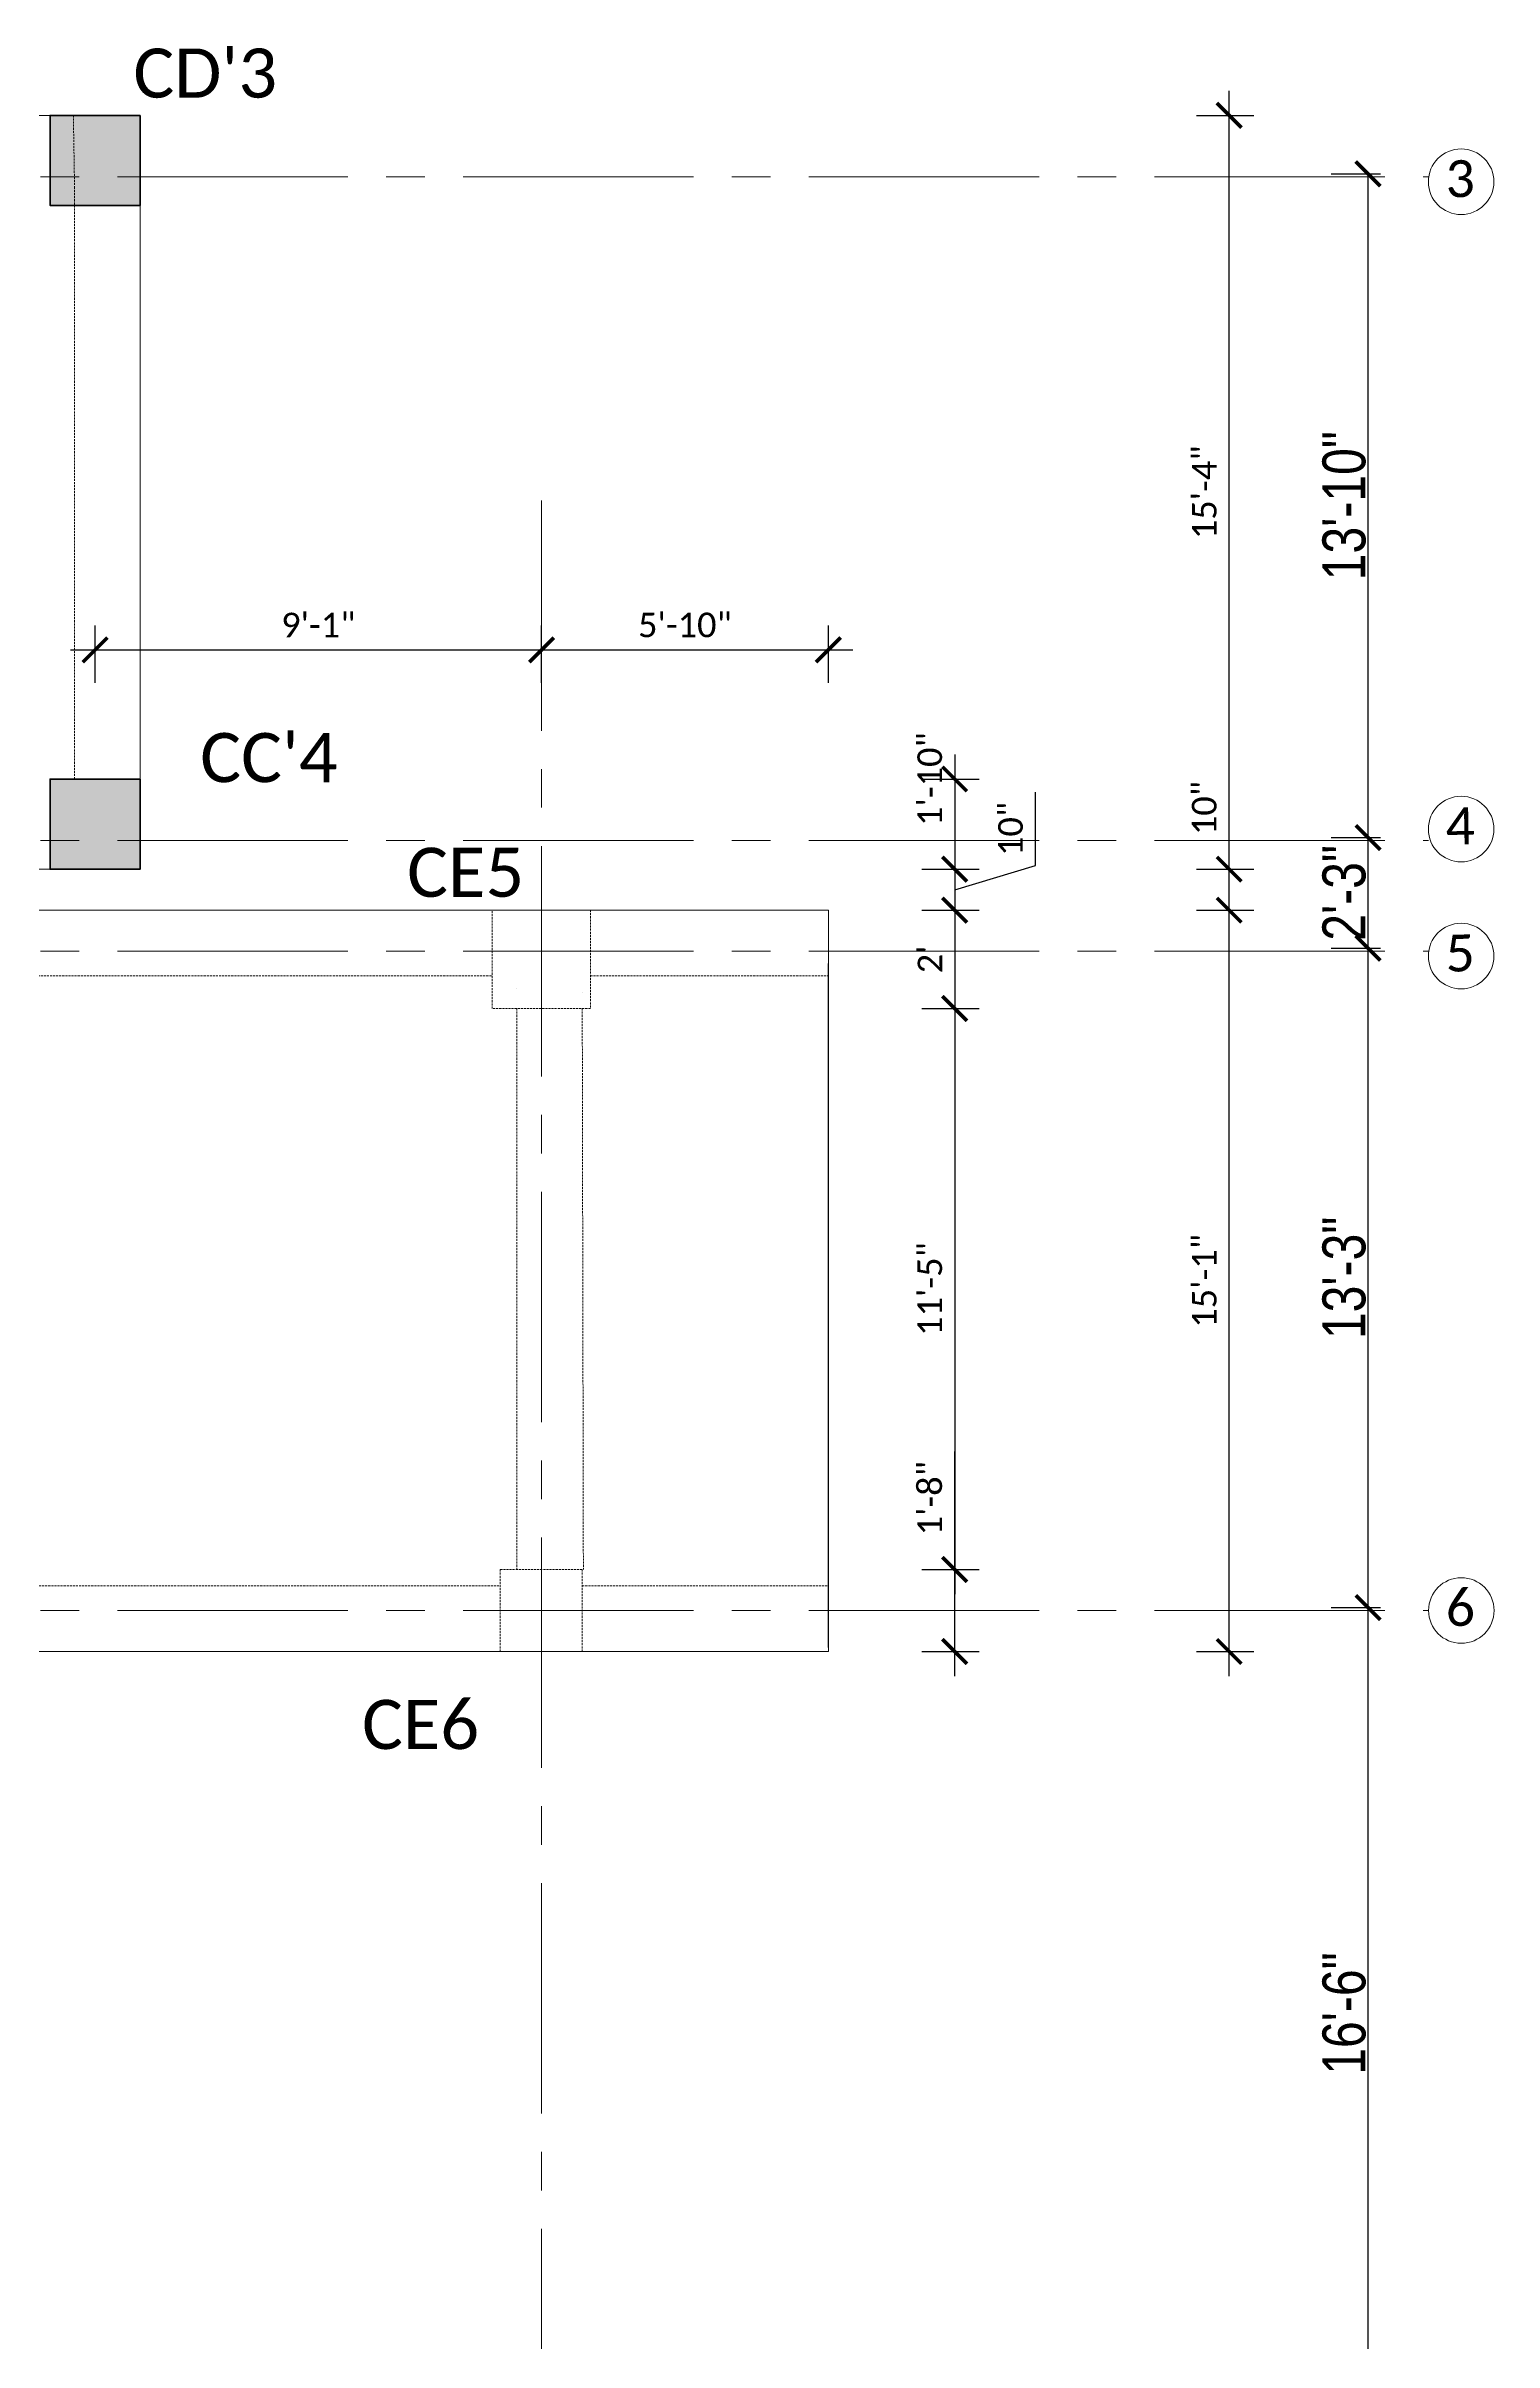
# Model space of a CAD drawing. Header units: inches. Extents: x 0 to 162649, y -36601 to -26324.
# Drawn here: x 153283 to 153636, y -31853 to -31293 of the extents above; entities that cross this region are included whole.
import ezdxf

# ---------------------------------------------------------------- set-up
doc = ezdxf.new("R2010")
doc.units = ezdxf.units.IN
doc.header["$MEASUREMENT"] = 0
doc.linetypes.add('CENTER2', pattern=[1.125, 0.75, -0.125, 0.125, -0.125])
doc.linetypes.add('DASHED', pattern=[0.75, 0.5, -0.25])
for name, color, linetype, lineweight in [('dimention', 1, 'Continuous', 13), ('Line', 31, 'Continuous', 5), ('OL_AR_Center line', 253, 'CENTER2', 13), ('OL_AR_Hatch', 253, 'Continuous', 0), ('OL_AR_SYMBOL', 1, 'Continuous', 5), ('OL_AR_Text', 140, 'Continuous', 5), ('OL_AR_WALL', 255, 'Continuous', 40)]:
    doc.layers.add(name, color=color, linetype=linetype, lineweight=lineweight)
doc.styles.add('1-16 Annotative Text', font='calibri.ttf', dxfattribs={"height": 0.0625})
doc.styles.add('1-8 Annotative Text', font='calibri.ttf', dxfattribs={"height": 0.125})
doc.styles.add('Arial', font='arial.ttf', dxfattribs={"width": 0.8})
doc.dimstyles.new('1-16 Annotative Dimension', dxfattribs={"dimtxt": 0.0625, "dimasz": 0.0625, "dimexe": 0.0625, "dimexo": 0.083333, "dimgap": 0.03125, "dimtad": 1, "dimdec": 0, "dimzin": 0, "dimdsep": 46, "dimlunit": 4, "dimtxsty": '1-16 Annotative Text', "dimblk": 'ARCHTICK', "dimcen": 0.0625, "dimdle": 0.0625, "dimadec": 0, "dimazin": 0, "dimtfac": 1, "dimtdec": 0, "dimtofl": 0, "dimtmove": 0, "dimatfit": 3, "dimfxl": 0.083333, "dimfxlon": 1, "dimtolj": 1, "dimtzin": 0, "dimarcsym": 1})
doc.dimstyles.new('Dim_OLA', dxfattribs={"dimscale": 1.5, "dimtxt": 7, "dimasz": 4, "dimexe": 2, "dimexo": 0.5, "dimgap": 0.3, "dimtad": 1, "dimdec": 0, "dimzin": 0, "dimdsep": 46, "dimlunit": 3, "dimtxsty": 'Arial', "dimblk": 'ARCHTICK', "dimcen": 0.05, "dimadec": 0, "dimazin": 0, "dimtfac": 1, "dimtdec": 0, "dimtix": 1, "dimtmove": 2, "dimatfit": 3, "dimldrblk": 'DOT', "dimfxl": 6, "dimfxlon": 1, "dimtolj": 1, "dimtzin": 0, "dimarcsym": 0})

# ---------------------------------------------------------------- blocks, each defined once
blk = doc.blocks.new('_ArchTick')
at = {"color": 0, "linetype": 'ByBlock', "const_width": 0.15}
blk.add_lwpolyline([(-0.5, -0.5), (0.5, 0.5)], dxfattribs=at)
blk = doc.blocks.new('*D691')
at = {"layer": 'Defpoints', "color": 0, "transparency": 16777216}
for p in [(153473.86, -31684.57), (153247.76, -31881.38), (153473.86, -32252.11)]:
    blk.add_point(p, dxfattribs=at)
at = {"layer": 'dimention', "color": 0, "lineweight": -2, "transparency": 16777216}
for p, q in [((153247.76, -32244.11), (153247.76, -32258.11)), ((153473.86, -32244.11), (153473.86, -32258.11)), ((153241.76, -32252.11), (153479.86, -32252.11))]:
    blk.add_line(p, q, dxfattribs=at)
at = {"layer": 'dimention', "color": 0, "lineweight": -2, "transparency": 16777216, "xscale": 6, "yscale": 6, "zscale": 6, "rotation": 180}
blk.add_blockref('_ArchTick', (153247.76, -32252.11), dxfattribs=at)
at = {"layer": 'dimention', "color": 0, "lineweight": -2, "transparency": 16777216, "xscale": 6, "yscale": 6, "zscale": 6}
blk.add_blockref('_ArchTick', (153473.86, -32252.11), dxfattribs=at)
at = {"layer": 'dimention', "color": 0, "transparency": 16777216, "insert": (153360.81, -32246.04), "char_height": 6, "attachment_point": 5, "style": '1-16 Annotative Text'}
blk.add_mtext('\\A1;18\'-10"', dxfattribs=at)
blk = doc.blocks.new('*D698')
at = {"layer": 'Defpoints', "color": 0, "transparency": 16777216}
for p in [(153393.79, -31684.57), (153250.95, -31881.38), (153393.79, -32207.11)]:
    blk.add_point(p, dxfattribs=at)
at = {"layer": 'dimention', "color": 0, "lineweight": -2, "transparency": 16777216}
for p, q in [((153250.95, -32199.11), (153250.95, -32213.11)), ((153393.79, -32199.11), (153393.79, -32213.11)), ((153244.95, -32207.11), (153399.79, -32207.11))]:
    blk.add_line(p, q, dxfattribs=at)
at = {"layer": 'dimention', "color": 0, "lineweight": -2, "transparency": 16777216, "xscale": 6, "yscale": 6, "zscale": 6, "rotation": 180}
blk.add_blockref('_ArchTick', (153250.95, -32207.11), dxfattribs=at)
at = {"layer": 'dimention', "color": 0, "lineweight": -2, "transparency": 16777216, "xscale": 6, "yscale": 6, "zscale": 6}
blk.add_blockref('_ArchTick', (153393.79, -32207.11), dxfattribs=at)
at = {"layer": 'dimention', "color": 0, "transparency": 16777216, "insert": (153322.37, -32201.1), "char_height": 6, "attachment_point": 5, "style": '1-16 Annotative Text'}
blk.add_mtext('\\A1;11\'-11"', dxfattribs=at)
blk = doc.blocks.new('*D700')
at = {"layer": 'Defpoints', "color": 0, "transparency": 16777216}
for p in [(153403.86, -31674.57), (153238.95, -31871.66), (153403.86, -32229.61)]:
    blk.add_point(p, dxfattribs=at)
at = {"layer": 'dimention', "color": 0, "lineweight": -2, "transparency": 16777216}
for p, q in [((153238.95, -32221.61), (153238.95, -32235.61)), ((153403.86, -32221.61), (153403.86, -32235.61)), ((153232.95, -32229.61), (153409.86, -32229.61))]:
    blk.add_line(p, q, dxfattribs=at)
at = {"layer": 'dimention', "color": 0, "lineweight": -2, "transparency": 16777216, "xscale": 6, "yscale": 6, "zscale": 6, "rotation": 180}
blk.add_blockref('_ArchTick', (153238.95, -32229.61), dxfattribs=at)
at = {"layer": 'dimention', "color": 0, "lineweight": -2, "transparency": 16777216, "xscale": 6, "yscale": 6, "zscale": 6}
blk.add_blockref('_ArchTick', (153403.86, -32229.61), dxfattribs=at)
at = {"layer": 'dimention', "color": 0, "transparency": 16777216, "insert": (153321.41, -32223.54), "char_height": 6, "attachment_point": 5, "style": '1-16 Annotative Text'}
blk.add_mtext('\\A1;13\'-9"', dxfattribs=at)
blk = doc.blocks.new('*D701')
at = {"layer": 'Defpoints', "color": 0, "transparency": 16777216}
for p in [(153403.86, -31674.57), (153473.86, -31684.57), (153473.86, -32229.61)]:
    blk.add_point(p, dxfattribs=at)
at = {"layer": 'dimention', "color": 0, "lineweight": -2, "transparency": 16777216}
for p, q in [((153403.86, -32221.61), (153403.86, -32235.61)), ((153473.86, -32221.61), (153473.86, -32235.61)), ((153397.86, -32229.61), (153479.86, -32229.61))]:
    blk.add_line(p, q, dxfattribs=at)
at = {"layer": 'dimention', "color": 0, "lineweight": -2, "transparency": 16777216, "xscale": 6, "yscale": 6, "zscale": 6, "rotation": 180}
blk.add_blockref('_ArchTick', (153403.86, -32229.61), dxfattribs=at)
at = {"layer": 'dimention', "color": 0, "lineweight": -2, "transparency": 16777216, "xscale": 6, "yscale": 6, "zscale": 6}
blk.add_blockref('_ArchTick', (153473.86, -32229.61), dxfattribs=at)
at = {"layer": 'dimention', "color": 0, "transparency": 16777216, "insert": (153438.86, -32223.54), "char_height": 6, "attachment_point": 5, "style": '1-16 Annotative Text'}
blk.add_mtext('\\A1;5\'-10"', dxfattribs=at)
blk = doc.blocks.new('*D702')
at = {"layer": 'Defpoints', "color": 0, "transparency": 16777216}
for p in [(153305.87, -31471.63), (153305.87, -31493.63), (153504.7, -31493.63)]:
    blk.add_point(p, dxfattribs=at)
at = {"layer": 'dimention', "color": 0, "lineweight": -2, "transparency": 16777216}
for p, q in [((153504.7, -31465.63), (153504.7, -31499.63)), ((153496.7, -31471.63), (153510.7, -31471.63)), ((153496.7, -31493.63), (153510.7, -31493.63))]:
    blk.add_line(p, q, dxfattribs=at)
at = {"layer": 'dimention', "color": 0, "lineweight": -2, "transparency": 16777216, "xscale": 6, "yscale": 6, "zscale": 6}
for p, rotation in [((153504.7, -31471.63), 90), ((153504.7, -31493.63), 270)]:
    blk.add_blockref('_ArchTick', p, dxfattribs=dict(at, rotation=rotation))
at = {"layer": 'dimention', "color": 0, "transparency": 16777216, "insert": (153498.63, -31471.63), "char_height": 6, "attachment_point": 5, "rotation": 90, "style": '1-16 Annotative Text'}
blk.add_mtext('\\A1;1\'-10"', dxfattribs=at)
blk = doc.blocks.new('*D703')
at = {"layer": 'Defpoints', "color": 0, "transparency": 16777216}
for p in [(153305.87, -31493.63), (153473.86, -31503.63), (153504.7, -31503.63)]:
    blk.add_point(p, dxfattribs=at)
at = {"layer": 'dimention', "color": 0, "lineweight": -2, "transparency": 16777216}
for p, q in [((153524.42, -31492.71), (153524.42, -31474.86)), ((153504.7, -31487.63), (153504.7, -31509.63)), ((153496.7, -31493.63), (153510.7, -31493.63)), ((153504.7, -31498.63), (153524.42, -31492.71)), ((153496.7, -31503.63), (153510.7, -31503.63))]:
    blk.add_line(p, q, dxfattribs=at)
at = {"layer": 'dimention', "color": 0, "lineweight": -2, "transparency": 16777216, "xscale": 6, "yscale": 6, "zscale": 6}
for p, rotation in [((153504.7, -31493.63), 90), ((153504.7, -31503.63), 270)]:
    blk.add_blockref('_ArchTick', p, dxfattribs=dict(at, rotation=rotation))
at = {"layer": 'dimention', "color": 0, "transparency": 16777216, "insert": (153518.35, -31483.79), "char_height": 6, "attachment_point": 5, "rotation": 90, "style": '1-16 Annotative Text'}
blk.add_mtext('\\A1;10"', dxfattribs=at)
blk = doc.blocks.new('*D704')
at = {"layer": 'Defpoints', "color": 0, "transparency": 16777216}
for p in [(153415.79, -31503.63), (153415.79, -31527.63), (153504.7, -31527.63)]:
    blk.add_point(p, dxfattribs=at)
at = {"layer": 'dimention', "color": 0, "lineweight": -2, "transparency": 16777216}
for p, q in [((153504.7, -31497.63), (153504.7, -31533.63)), ((153496.7, -31503.63), (153510.7, -31503.63)), ((153496.7, -31527.63), (153510.7, -31527.63))]:
    blk.add_line(p, q, dxfattribs=at)
at = {"layer": 'dimention', "color": 0, "lineweight": -2, "transparency": 16777216, "xscale": 6, "yscale": 6, "zscale": 6}
for p, rotation in [((153504.7, -31503.63), 90), ((153504.7, -31527.63), 270)]:
    blk.add_blockref('_ArchTick', p, dxfattribs=dict(at, rotation=rotation))
at = {"layer": 'dimention', "color": 0, "transparency": 16777216, "insert": (153498.67, -31515.63), "char_height": 6, "attachment_point": 5, "rotation": 90, "style": '1-16 Annotative Text'}
blk.add_mtext("\\A1;2'", dxfattribs=at)
blk = doc.blocks.new('*D705')
at = {"layer": 'Defpoints', "color": 0, "transparency": 16777216}
for p in [(153415.79, -31527.63), (153414.06, -31664.57), (153504.7, -31664.57)]:
    blk.add_point(p, dxfattribs=at)
at = {"layer": 'dimention', "color": 0, "lineweight": -2, "transparency": 16777216}
for p, q in [((153504.7, -31521.63), (153504.7, -31670.57)), ((153496.7, -31527.63), (153510.7, -31527.63)), ((153496.7, -31664.57), (153510.7, -31664.57))]:
    blk.add_line(p, q, dxfattribs=at)
at = {"layer": 'dimention', "color": 0, "lineweight": -2, "transparency": 16777216, "xscale": 6, "yscale": 6, "zscale": 6}
for p, rotation in [((153504.7, -31527.63), 90), ((153504.7, -31664.57), 270)]:
    blk.add_blockref('_ArchTick', p, dxfattribs=dict(at, rotation=rotation))
at = {"layer": 'dimention', "color": 0, "transparency": 16777216, "insert": (153498.65, -31596.1), "char_height": 6, "attachment_point": 5, "rotation": 90, "style": '1-16 Annotative Text'}
blk.add_mtext('\\A1;11\'-5"', dxfattribs=at)
blk = doc.blocks.new('*D706')
at = {"layer": 'Defpoints', "color": 0, "transparency": 16777216}
for p in [(153413.79, -31664.57), (153504.7, -31664.57), (153473.86, -31684.57)]:
    blk.add_point(p, dxfattribs=at)
at = {"layer": 'dimention', "color": 0, "lineweight": -2, "transparency": 16777216}
for p, q in [((153504.7, -31664.57), (153504.7, -31635.74)), ((153496.7, -31664.57), (153510.7, -31664.57)), ((153504.7, -31690.57), (153504.7, -31664.57)), ((153496.7, -31684.57), (153510.7, -31684.57))]:
    blk.add_line(p, q, dxfattribs=at)
at = {"layer": 'dimention', "color": 0, "lineweight": -2, "transparency": 16777216, "xscale": 6, "yscale": 6, "zscale": 6}
for p, rotation in [((153504.7, -31664.57), 90), ((153504.7, -31684.57), 270)]:
    blk.add_blockref('_ArchTick', p, dxfattribs=dict(at, rotation=rotation))
at = {"layer": 'dimention', "color": 0, "transparency": 16777216, "insert": (153498.63, -31647.16), "char_height": 6, "attachment_point": 5, "rotation": 90, "style": '1-16 Annotative Text'}
blk.add_mtext('\\A1;1\'-8"', dxfattribs=at)
blk = doc.blocks.new('*D707')
at = {"layer": 'Defpoints', "color": 0, "transparency": 16777216}
for p in [(0, -31503.63), (153571.7, -31503.63), (153473.86, -31684.57)]:
    blk.add_point(p, dxfattribs=at)
at = {"layer": 'dimention', "color": 0, "lineweight": -2, "transparency": 16777216}
for p, q in [((153571.7, -31690.57), (153571.7, -31497.63)), ((153563.7, -31503.63), (153577.7, -31503.63)), ((153563.7, -31684.57), (153577.7, -31684.57))]:
    blk.add_line(p, q, dxfattribs=at)
at = {"layer": 'dimention', "color": 0, "lineweight": -2, "transparency": 16777216, "xscale": 6, "yscale": 6, "zscale": 6}
for p, rotation in [((153571.7, -31503.63), 90), ((153571.7, -31684.57), 270)]:
    blk.add_blockref('_ArchTick', p, dxfattribs=dict(at, rotation=rotation))
at = {"layer": 'dimention', "color": 0, "transparency": 16777216, "insert": (153565.65, -31594.1), "char_height": 6, "attachment_point": 5, "rotation": 90, "style": '1-16 Annotative Text'}
blk.add_mtext('\\A1;15\'-1"', dxfattribs=at)
blk = doc.blocks.new('*D708')
at = {"layer": 'Defpoints', "color": 0, "transparency": 16777216}
for p in [(153305.87, -31309.63), (153571.7, -31309.63), (153305.87, -31493.63)]:
    blk.add_point(p, dxfattribs=at)
at = {"layer": 'dimention', "color": 0, "lineweight": -2, "transparency": 16777216}
for p, q in [((153571.7, -31499.63), (153571.7, -31303.63)), ((153563.7, -31309.63), (153577.7, -31309.63)), ((153563.7, -31493.63), (153577.7, -31493.63))]:
    blk.add_line(p, q, dxfattribs=at)
at = {"layer": 'dimention', "color": 0, "lineweight": -2, "transparency": 16777216, "xscale": 6, "yscale": 6, "zscale": 6}
for p, rotation in [((153571.7, -31309.63), 90), ((153571.7, -31493.63), 270)]:
    blk.add_blockref('_ArchTick', p, dxfattribs=dict(at, rotation=rotation))
at = {"layer": 'dimention', "color": 0, "transparency": 16777216, "insert": (153565.65, -31401.63), "char_height": 6, "attachment_point": 5, "rotation": 90, "style": '1-16 Annotative Text'}
blk.add_mtext('\\A1;15\'-4"', dxfattribs=at)
blk = doc.blocks.new('*D709')
at = {"layer": 'Defpoints', "color": 0, "transparency": 16777216}
for p in [(153305.87, -31493.63), (153571.7, -31493.63), (153473.86, -31503.63)]:
    blk.add_point(p, dxfattribs=at)
at = {"layer": 'dimention', "color": 0, "lineweight": -2, "transparency": 16777216}
for p, q in [((153571.7, -31493.63), (153571.7, -31469.78)), ((153563.7, -31493.63), (153577.7, -31493.63)), ((153571.7, -31509.63), (153571.7, -31493.63)), ((153563.7, -31503.63), (153577.7, -31503.63))]:
    blk.add_line(p, q, dxfattribs=at)
at = {"layer": 'dimention', "color": 0, "lineweight": -2, "transparency": 16777216, "xscale": 6, "yscale": 6, "zscale": 6}
for p, rotation in [((153571.7, -31493.63), 90), ((153571.7, -31503.63), 270)]:
    blk.add_blockref('_ArchTick', p, dxfattribs=dict(at, rotation=rotation))
at = {"layer": 'dimention', "color": 0, "transparency": 16777216, "insert": (153565.63, -31478.7), "char_height": 6, "attachment_point": 5, "rotation": 90, "style": '1-16 Annotative Text'}
blk.add_mtext('\\A1;10"', dxfattribs=at)
blk = doc.blocks.new('*D710')
at = {"layer": 'Defpoints', "color": 0, "transparency": 16777216}
for p in [(153403.86, -31440.11), (153294.87, -31471.63), (153403.86, -31471.63)]:
    blk.add_point(p, dxfattribs=at)
at = {"layer": 'dimention', "color": 0, "lineweight": -2, "transparency": 16777216}
for p, q in [((153294.87, -31448.11), (153294.87, -31434.11)), ((153403.86, -31448.11), (153403.86, -31434.11)), ((153288.87, -31440.11), (153409.86, -31440.11))]:
    blk.add_line(p, q, dxfattribs=at)
at = {"layer": 'dimention', "color": 0, "lineweight": -2, "transparency": 16777216, "xscale": 6, "yscale": 6, "zscale": 6, "rotation": 180}
blk.add_blockref('_ArchTick', (153294.87, -31440.11), dxfattribs=at)
at = {"layer": 'dimention', "color": 0, "lineweight": -2, "transparency": 16777216, "xscale": 6, "yscale": 6, "zscale": 6}
blk.add_blockref('_ArchTick', (153403.86, -31440.11), dxfattribs=at)
at = {"layer": 'dimention', "color": 0, "transparency": 16777216, "insert": (153349.37, -31434.04), "char_height": 6, "attachment_point": 5, "style": '1-16 Annotative Text'}
blk.add_mtext('\\A1;9\'-1"', dxfattribs=at)
blk = doc.blocks.new('*D711')
at = {"layer": 'Defpoints', "color": 0, "transparency": 16777216}
for p in [(153473.86, -31440.11), (153403.86, -31471.63), (153473.86, -31503.63)]:
    blk.add_point(p, dxfattribs=at)
at = {"layer": 'dimention', "color": 0, "lineweight": -2, "transparency": 16777216}
for p, q in [((153403.86, -31448.11), (153403.86, -31434.11)), ((153473.86, -31448.11), (153473.86, -31434.11)), ((153397.86, -31440.11), (153479.86, -31440.11))]:
    blk.add_line(p, q, dxfattribs=at)
at = {"layer": 'dimention', "color": 0, "lineweight": -2, "transparency": 16777216, "xscale": 6, "yscale": 6, "zscale": 6, "rotation": 180}
blk.add_blockref('_ArchTick', (153403.86, -31440.11), dxfattribs=at)
at = {"layer": 'dimention', "color": 0, "lineweight": -2, "transparency": 16777216, "xscale": 6, "yscale": 6, "zscale": 6}
blk.add_blockref('_ArchTick', (153473.86, -31440.11), dxfattribs=at)
at = {"layer": 'dimention', "color": 0, "transparency": 16777216, "insert": (153438.86, -31434.04), "char_height": 6, "attachment_point": 5, "style": '1-16 Annotative Text'}
blk.add_mtext('\\A1;5\'-10"', dxfattribs=at)
blk = doc.blocks.new('*D1399')
at = {"layer": 'Defpoints', "color": 0, "transparency": 16777216}
for p in [(153306.22, -31485.91), (153605.6, -31485.91), (153413.79, -31512.91)]:
    blk.add_point(p, dxfattribs=at)
at = {"layer": 'OL_AR_Text', "color": 0, "lineweight": -2, "transparency": 16777216}
for p, q in [((153596.6, -31485.91), (153608.6, -31485.91)), ((153605.6, -31512.91), (153605.6, -31485.91)), ((153596.6, -31512.91), (153608.6, -31512.91))]:
    blk.add_line(p, q, dxfattribs=at)
at = {"layer": 'OL_AR_Text', "color": 0, "lineweight": -2, "transparency": 16777216, "xscale": 6, "yscale": 6, "zscale": 6}
for p, rotation in [((153605.6, -31485.91), 90), ((153605.6, -31512.91), 270)]:
    blk.add_blockref('_ArchTick', p, dxfattribs=dict(at, rotation=rotation))
at = {"layer": 'OL_AR_Text', "color": 0, "transparency": 16777216, "insert": (153599.78, -31499.41), "char_height": 10.5, "width": 22.4726, "attachment_point": 5, "rotation": 90, "style": 'Arial'}
blk.add_mtext('\\A1;2\'-3"', dxfattribs=at)
blk = doc.blocks.new('_Dot')
at = {"color": 0, "linetype": 'ByBlock', "lineweight": -2}
blk.add_line((-0.5, 0), (-1, 0), dxfattribs=at)
at = {"color": 0, "linetype": 'ByBlock', "const_width": 0.5}
blk.add_lwpolyline([(-0.25, 0, 1), (0.25, 0, 1)], format="xyb", close=True, dxfattribs=at)
blk = doc.blocks.new('*D1400')
at = {"layer": 'Defpoints', "color": 0, "transparency": 16777216}
for p in [(153303.87, -31323.91), (153605.6, -31323.91), (153306.22, -31485.91)]:
    blk.add_point(p, dxfattribs=at)
at = {"layer": 'OL_AR_Text', "color": 0, "lineweight": -2, "transparency": 16777216}
for p, q in [((153596.6, -31323.91), (153608.6, -31323.91)), ((153605.6, -31485.91), (153605.6, -31323.91)), ((153596.6, -31485.91), (153608.6, -31485.91))]:
    blk.add_line(p, q, dxfattribs=at)
at = {"layer": 'OL_AR_Text', "color": 0, "lineweight": -2, "transparency": 16777216, "xscale": 6, "yscale": 6, "zscale": 6}
for p, rotation in [((153605.6, -31323.91), 90), ((153605.6, -31485.91), 270)]:
    blk.add_blockref('_ArchTick', p, dxfattribs=dict(at, rotation=rotation))
at = {"layer": 'OL_AR_Text', "color": 0, "transparency": 16777216, "insert": (153599.78, -31404.91), "char_height": 10.5, "attachment_point": 5, "rotation": 90, "style": 'Arial'}
blk.add_mtext('\\A1;13\'-10"', dxfattribs=at)
blk = doc.blocks.new('*D1389')
at = {"layer": 'Defpoints', "color": 0, "transparency": 16777216}
for p in [(153413.79, -31673.85), (153605.6, -31673.85), (153415.79, -31872.03)]:
    blk.add_point(p, dxfattribs=at)
at = {"layer": 'OL_AR_Text', "color": 0, "lineweight": -2, "transparency": 16777216}
for p, q in [((153596.6, -31673.85), (153608.6, -31673.85)), ((153605.6, -31872.03), (153605.6, -31673.85)), ((153596.6, -31872.03), (153608.6, -31872.03))]:
    blk.add_line(p, q, dxfattribs=at)
at = {"layer": 'OL_AR_Text', "color": 0, "lineweight": -2, "transparency": 16777216, "xscale": 6, "yscale": 6, "zscale": 6}
for p, rotation in [((153605.6, -31673.85), 90), ((153605.6, -31872.03), 270)]:
    blk.add_blockref('_ArchTick', p, dxfattribs=dict(at, rotation=rotation))
at = {"layer": 'OL_AR_Text', "color": 0, "transparency": 16777216, "insert": (153599.79, -31772.94), "char_height": 10.5, "attachment_point": 5, "rotation": 90, "style": 'Arial'}
blk.add_mtext('\\A1;16\'-6"', dxfattribs=at)
blk = doc.blocks.new('*D1390')
at = {"layer": 'Defpoints', "color": 0, "transparency": 16777216}
for p in [(153415.79, -31512.91), (153605.6, -31512.91), (153413.79, -31673.85)]:
    blk.add_point(p, dxfattribs=at)
at = {"layer": 'OL_AR_Text', "color": 0, "lineweight": -2, "transparency": 16777216}
for p, q in [((153596.6, -31512.91), (153608.6, -31512.91)), ((153605.6, -31673.85), (153605.6, -31512.91)), ((153596.6, -31673.85), (153608.6, -31673.85))]:
    blk.add_line(p, q, dxfattribs=at)
at = {"layer": 'OL_AR_Text', "color": 0, "lineweight": -2, "transparency": 16777216, "xscale": 6, "yscale": 6, "zscale": 6}
for p, rotation in [((153605.6, -31512.91), 90), ((153605.6, -31673.85), 270)]:
    blk.add_blockref('_ArchTick', p, dxfattribs=dict(at, rotation=rotation))
at = {"layer": 'OL_AR_Text', "color": 0, "transparency": 16777216, "insert": (153599.78, -31593.38), "char_height": 10.5, "attachment_point": 5, "rotation": 90, "style": 'Arial'}
blk.add_mtext('\\A1;13\'-3"', dxfattribs=at)

msp = doc.modelspace()

# ---------------------------------------------------------------- hatches: boundary and pattern name
at = {"layer": 'OL_AR_Text'}
h = msp.add_hatch(color=256, dxfattribs=at)
h.dxf.hatch_style = 1
h.paths.add_polyline_path([(153305.87, -31309.63), (153305.87, -31331.63), (153283.87, -31331.63), (153283.87, -31309.63)])
h = msp.add_hatch(color=256, dxfattribs=at)
h.dxf.hatch_style = 1
h.paths.add_polyline_path([(153305.87, -31471.63), (153305.87, -31493.63), (153283.87, -31493.63), (153283.87, -31471.63)])

# ---------------------------------------------------------------- linework, layer by layer
at = {"layer": 'dimention'}
for centre in [(153628.32, -31325.84), (153628.32, -31483.84), (153628.32, -31514.84), (153628.36, -31674.57)]:
    msp.add_circle(centre, 8, dxfattribs=at)
at = {"layer": 'Line'}
for points in [[(153086.1, -31309.63), (153305.87, -31309.63), (153305.87, -31493.63), (153086.1, -31493.63)], [(152510.97, -32176.85), (152511.34, -31953.11), (152589.16, -31953.11), (152589.16, -31687.11), (152512.16, -31687.2), (152513.08, -31453.63), (152849.16, -31453.63), (152849.16, -31815.54), (153075.08, -31815.54), (153075.08, -31527.63), (153067.08, -31527.63), (153067.08, -31503.63), (153473.86, -31503.63), (153473.86, -31684.57), (153247.76, -31684.62), (153247.76, -31881.38), (152851.16, -31881.38), (152851.16, -32169.56)]]:
    msp.add_lwpolyline(points, close=True, dxfattribs=at)
at = {"layer": 'OL_AR_Center line', "ltscale": 75}
for p, q in [((152372.2, -31324.63), (153620.41, -31324.63)), ((153403.86, -31403.61), (153403.86, -32260.47)), ((152372.2, -31486.63), (153620.36, -31486.63)), ((152372.2, -31513.63), (153620.36, -31513.63)), ((152372.2, -31674.57), (153620.36, -31674.57))]:
    msp.add_line(p, q, dxfattribs=at)
at = {"layer": 'OL_AR_Hatch'}
msp.add_line((153244.91, -31684.57), (153473.86, -31684.57), dxfattribs=at)
for points in [[(153108.1, -31493.63), (153305.87, -31493.63), (153305.87, -31331.63), (153305.87, -31331.63)], [(153076.08, -31503.63), (153473.86, -31503.63)], [(153473.86, -31503.63), (153473.86, -31516.63)], [(153473.79, -31671.57), (153473.79, -31683.57)]]:
    msp.add_lwpolyline(points, dxfattribs=at)
at = {"layer": 'OL_AR_SYMBOL', "linetype": 'DASHED'}
for p, q in [((153248.95, -31668.57), (153393.79, -31668.57)), ((153413.79, -31668.57), (153473.79, -31668.57))]:
    msp.add_line(p, q, dxfattribs=at)
for points in [[(153289.87, -31471.63), (153289.87, -31471.63), (153289.87, -31327.38), (153289.57, -31309.49)], [(153415.79, -31503.63), (153415.79, -31527.63), (153391.79, -31527.63), (153391.79, -31503.63), (153415.79, -31503.63)], [(153250.87, -31519.63), (153391.79, -31519.63)], [(153415.79, -31519.63), (153473.86, -31519.63)], [(153397.79, -31527.63), (153397.79, -31664.57)], [(153413.79, -31527.63), (153414.06, -31664.57)], [(153413.79, -31664.57), (153413.79, -31684.57), (153393.79, -31684.57), (153393.79, -31664.57), (153413.79, -31664.57)]]:
    msp.add_lwpolyline(points, dxfattribs=at)
for points in [[(153397.79, -31522.63), (153397.79, -31522.63)], [(153413.79, -31523.63), (153413.79, -31523.63)]]:
    msp.add_lwpolyline(points, close=True, dxfattribs=at)
at = {"layer": 'OL_AR_Text'}
msp.add_line((153473.79, -31671.57), (153473.79, -31516.63), dxfattribs=at)
at = {"layer": 'OL_AR_WALL'}
for points in [[(153305.87, -31309.63), (153305.87, -31331.63), (153283.87, -31331.63), (153283.87, -31309.63), (153305.87, -31309.63)], [(153305.87, -31309.63), (153305.87, -31331.63), (153283.87, -31331.63), (153283.87, -31309.63), (153305.87, -31309.63)], [(153305.87, -31471.63), (153305.87, -31493.63), (153283.87, -31493.63), (153283.87, -31471.63), (153305.87, -31471.63)], [(153305.87, -31471.63), (153305.87, -31493.63), (153283.87, -31493.63), (153283.87, -31471.63), (153305.87, -31471.63)]]:
    msp.add_lwpolyline(points, dxfattribs=at)

# ---------------------------------------------------------------- texts
at = {"layer": 'dimention', "style": '1-16 Annotative Text'}
for s, p in [('3', (153624.6, -31329.65)), ('4', (153624.6, -31487.65)), ('5', (153624.6, -31518.65)), ('6', (153624.64, -31678.39))]:
    msp.add_text(s, height=9, rotation=1, dxfattribs=at).set_placement(p)
at = {"layer": 'OL_AR_Text', "char_height": 12, "attachment_point": 1, "style": '1-8 Annotative Text'}
for s, insert in [("CD'3", (153304.23, -31293.32)), ("CC'4", (153320.54, -31460.39)), ('CE5', (153371.04, -31488.39)), ('CE6', (153360.04, -31696.39))]:
    msp.add_mtext(s, dxfattribs=dict(at, insert=insert))

# ---------------------------------------------------------------- dimensions: what is measured, and where the dimension line sits
at = {"layer": 'dimention'}
for base, p1, p2, override, picture, middle in [((153571.7, -31309.63), (153305.87, -31493.63), (153305.87, -31309.63), {"dimscale": 0, "dimtix": 0, "dimtofl": 0, "dimtmove": 0, "dimatfit": 3}, '*D708', (153565.65, -31401.63)), ((153571.7, -31493.63), (153473.86, -31503.63), (153305.87, -31493.63), {"dimscale": 0, "dimtix": 0, "dimtofl": 0, "dimtmove": 0, "dimatfit": 3}, '*D709', (153565.63, -31478.7)), ((153504.7, -31503.63), (153305.87, -31493.63), (153473.86, -31503.63), {"dimscale": 0, "dimtix": 0, "dimtofl": 0, "dimtmove": 1, "dimatfit": 3}, '*D703', (153518.35, -31489.71)), ((153571.7, -31503.63), (153473.86, -31684.57), (0, -31503.63), {"dimscale": 0, "dimtix": 0, "dimtofl": 0, "dimtmove": 0, "dimatfit": 3}, '*D707', (153565.65, -31594.1)), ((153504.7, -31527.63), (153415.79, -31503.63), (153415.79, -31527.63), {"dimscale": 0, "dimtix": 0, "dimtofl": 0, "dimtmove": 0, "dimatfit": 3}, '*D704', (153498.67, -31515.63)), ((153504.7, -31664.57), (153415.79, -31527.63), (153414.06, -31664.57), {"dimscale": 0, "dimtix": 0, "dimtofl": 0, "dimtmove": 1, "dimatfit": 3}, '*D705', (153498.65, -31596.1)), ((153504.7, -31664.57), (153473.86, -31684.57), (153413.79, -31664.57), {"dimscale": 0, "dimtix": 0, "dimtofl": 0, "dimtmove": 0, "dimatfit": 3}, '*D706', (153498.63, -31647.16))]:
    dim = msp.add_linear_dim(base=base, p1=p1, p2=p2, angle=90, dimstyle='1-16 Annotative Dimension', override=override, dxfattribs=at)
    dim.commit()
    dim.dimension.update_dxf_attribs({"geometry": picture, "text_midpoint": middle})
for base, p1, p2, override, picture, middle in [((153403.86, -31440.11), (153294.87, -31471.63), (153403.86, -31471.63), {"dimscale": 0, "dimtix": 0, "dimtofl": 0, "dimtmove": 0, "dimatfit": 3}, '*D710', (153349.37, -31434.04)), ((153473.86, -31440.11), (153403.86, -31471.63), (153473.86, -31503.63), {"dimscale": 0, "dimtix": 0, "dimtofl": 0, "dimtmove": 1, "dimatfit": 3}, '*D711', (153438.86, -31434.04)), ((153403.86, -32229.61), (153238.95, -31871.66), (153403.86, -31674.57), {"dimscale": 0, "dimtix": 0, "dimtofl": 0, "dimtmove": 1, "dimatfit": 3}, '*D700', (153321.41, -32223.54)), ((153473.86, -32229.61), (153403.86, -31674.57), (153473.86, -31684.57), {"dimscale": 0, "dimtix": 0, "dimtofl": 0, "dimtmove": 1, "dimatfit": 3}, '*D701', (153438.86, -32223.54)), ((153473.86, -32252.11), (153247.76, -31881.38), (153473.86, -31684.57), {"dimscale": 0, "dimtix": 0, "dimtofl": 0, "dimtmove": 1, "dimatfit": 3}, '*D691', (153360.81, -32246.04)), ((153393.79, -32207.11), (153250.95, -31881.38), (153393.79, -31684.57), {"dimscale": 0, "dimtix": 0, "dimtofl": 0, "dimtmove": 1, "dimatfit": 3}, '*D698', (153322.37, -32201.1))]:
    dim = msp.add_linear_dim(base=base, p1=p1, p2=p2, dimstyle='1-16 Annotative Dimension', override=override, dxfattribs=at)
    dim.commit()
    dim.dimension.update_dxf_attribs({"geometry": picture, "text_midpoint": middle})
dim = msp.add_linear_dim(base=(153504.7, -31493.63), p1=(153305.87, -31471.63), p2=(153305.87, -31493.63), angle=90, dimstyle='1-16 Annotative Dimension', override={"dimscale": 0, "dimtix": 0, "dimtofl": 0, "dimtmove": 0, "dimatfit": 3}, dxfattribs=at)
dim.commit()
dim.dimension.update_dxf_attribs({"geometry": '*D702', "text_midpoint": (153504.7, -31471.63), "dimtype": 128})
at = {"layer": 'OL_AR_Text'}
for base, p1, p2, text, picture, middle in [((153605.6, -31323.91), (153306.22, -31485.91), (153303.87, -31323.91), '13\'-10"', '*D1400', (153599.78, -31404.91)), ((153605.6, -31512.91), (153413.79, -31673.85), (153415.79, -31512.91), '13\'-3"', '*D1390', (153599.78, -31593.38))]:
    dim = msp.add_linear_dim(base=base, p1=p1, p2=p2, angle=90, text=text, dimstyle='Dim_OLA', dxfattribs=at)
    dim.commit()
    dim.dimension.update_dxf_attribs({"geometry": picture, "text_midpoint": middle})
for base, p1, p2, picture, middle in [((153605.6, -31485.91), (153413.79, -31512.91), (153306.22, -31485.91), '*D1399', (153599.78, -31499.41)), ((153605.6, -31673.85), (153415.79, -31872.03), (153413.79, -31673.85), '*D1389', (153599.79, -31772.94))]:
    dim = msp.add_linear_dim(base=base, p1=p1, p2=p2, angle=90, dimstyle='Dim_OLA', dxfattribs=at)
    dim.commit()
    dim.dimension.update_dxf_attribs({"geometry": picture, "text_midpoint": middle})

doc.saveas('drawing.dxf')
